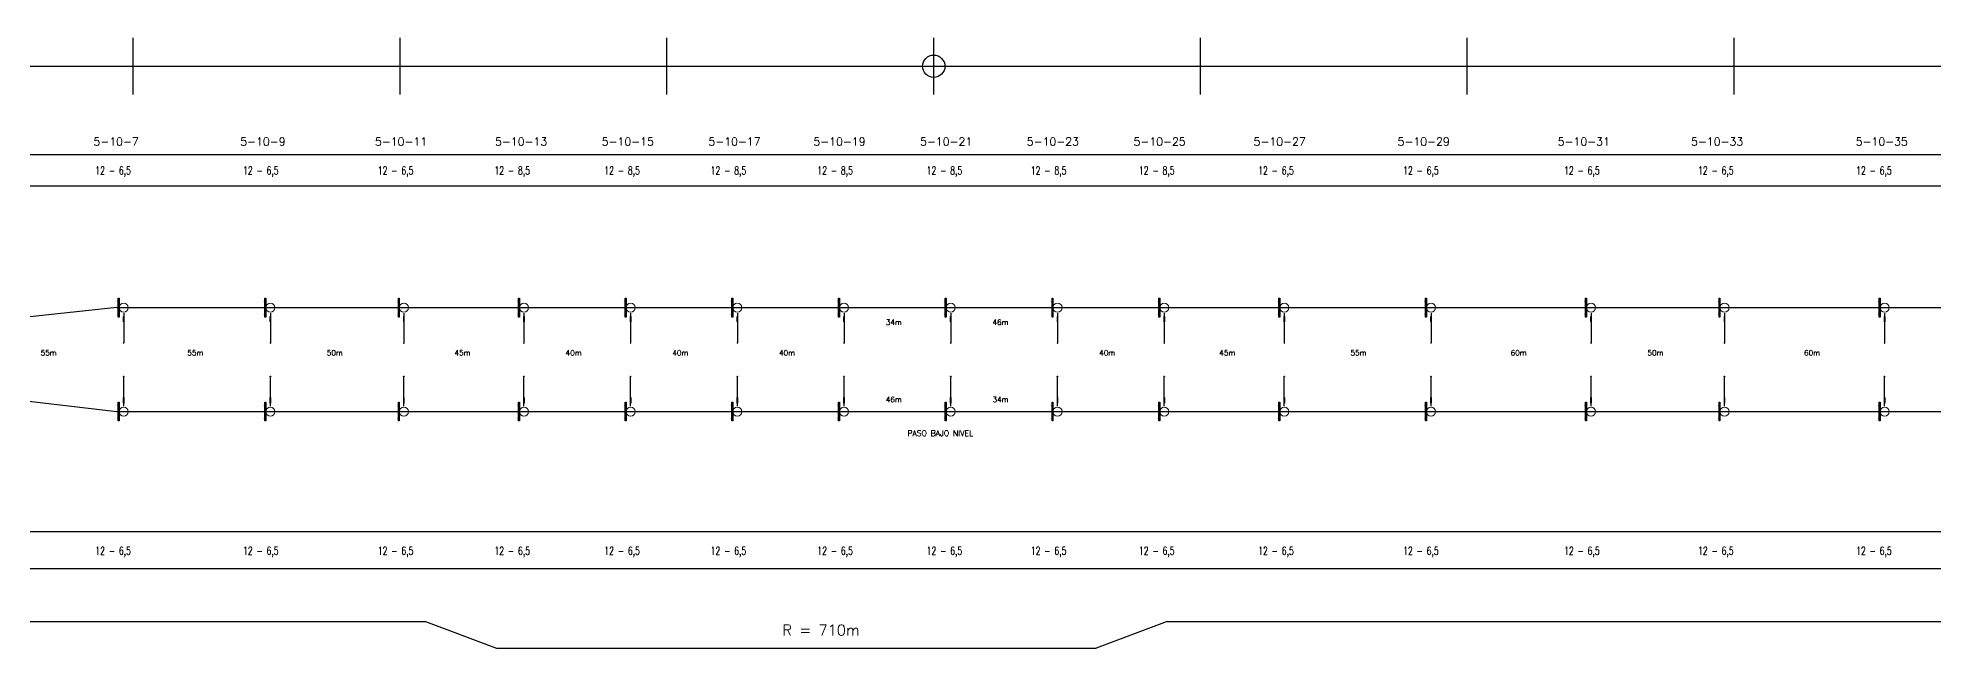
# Model space of a CAD drawing. Header units: millimetres. Extents: x 56 to 21898, y 218 to 1565.
# Drawn here: x 6232 to 6943, y 219 to 448 of the extents above; entities that cross this region are included whole.
import ezdxf

# ---------------------------------------------------------------- set-up
doc = ezdxf.new("R2010")
doc.units = ezdxf.units.MM
for name, color, linetype in [('Brazos', 9, 'Continuous'), ('Cruceta Fe', 42, 'Continuous'), ('LDF', 5, 'Continuous'), ('LDS', 1, 'Continuous'), ('longitud vano', 7, 'Continuous'), ('Nº de poste', 6, 'Continuous'), ('POSTES', 8, 'Continuous'), ('TEXTOS', 3, 'Continuous')]:
    doc.layers.add(name, color=color, linetype=linetype)
doc.styles.add('STYLE1', font='romans.shx')

# ---------------------------------------------------------------- blocks, each defined once
blk = doc.blocks.new('Poste Hormigón')
at = {"layer": 'POSTES', "lineweight": 18}
blk.add_line((1.7, 0), (-1.7, 0), dxfattribs=at)
blk.add_circle((0, 0), 1.7, dxfattribs=at)
blk = doc.blocks.new('Brazo')
at = {"layer": 'Brazos'}
for p, q in [((0, 0.2), (0, -10.98)), ((-0.3, -1.23), (0.3, -1.23)), ((-0.3, -1.43), (0.3, -1.43)), ((-0.3, -1.64), (0.3, -1.64)), ((-0.3, -1.84), (0.3, -1.84)), ((-0.3, -2.04), (0.3, -2.04)), ((-0.3, -2.25), (0.3, -2.25)), ((-0.3, -2.45), (0.3, -2.45)), ((-0.3, -2.66), (0.3, -2.66)), ((-0.3, -2.86), (0.3, -2.86))]:
    blk.add_line(p, q, dxfattribs=at)
for start, end in [(37.01986, 217.01986), (217.01986, 37.01986)]:
    blk.add_arc((0, -10.98), 0.102, start, end, dxfattribs=at)
blk = doc.blocks.new('Cruceta Fe')
at = {"layer": 'Cruceta Fe', "const_width": 0.1}
for points in [[(-0.92, 2.45), (0, 2.45)], [(-0.92, 0), (0, 0)], [(-0.92, -2.45), (0, -2.45)]]:
    blk.add_lwpolyline(points, dxfattribs=at)
at = {"layer": 'Cruceta Fe'}
blk.add_lwpolyline([(-0.35, 3.52), (0, 3.52), (0, -3.52), (-0.35, -3.52)], close=True, dxfattribs=at)
blk = doc.blocks.new('Cruceta Fe 1')
at = {"layer": 'Cruceta Fe', "const_width": 0.1}
for points in [[(-0.92, 2.45), (0, 2.45)], [(-0.92, -2.45), (0, -2.45)]]:
    blk.add_lwpolyline(points, dxfattribs=at)
at = {"layer": 'Cruceta Fe'}
blk.add_lwpolyline([(-0.35, 3.52), (0, 3.52), (0, -3.52), (-0.35, -3.52)], close=True, dxfattribs=at)

msp = doc.modelspace()

# ---------------------------------------------------------------- linework, layer by layer
for p, q in [((6268.1506, 426.3383), (6268.1506, 447.6025)), ((6368.1506, 426.3383), (6368.1506, 447.6025)), ((6468.1506, 426.3383), (6468.1506, 447.6025)), ((6568.1506, 426.3383), (6568.1506, 447.6025)), ((6668.1506, 426.3383), (6668.1506, 447.6025)), ((6768.1506, 426.3383), (6768.1506, 447.6025)), ((6868.1506, 426.3383), (6868.1506, 447.6025)), ((68.1506, 436.9704), (21897.5602, 436.9704)), ((68.1506, 403.8502), (21897.5602, 403.8502)), ((68.1506, 392.2176), (21897.5602, 392.2176)), ((68.1506, 262.6383), (21897.5602, 262.6383)), ((68.1506, 248.8066), (21897.5602, 248.8066)), ((5531.9306, 228.9395), (6377.6838, 228.9395)), ((6377.6838, 228.9395), (6404.2738, 218.9395)), ((6655.6866, 228.9395), (6629.0966, 218.9395)), ((6655.6866, 228.9395), (7426.7987, 228.9395)), ((6404.2738, 218.9395), (6629.0966, 218.9395))]:
    msp.add_line(p, q)
msp.add_circle((6568.1506, 436.9704), 4.1956)
at = {"layer": 'LDF'}
msp.add_line((6261.9347, 346.5185), (7126.6781, 346.5185), dxfattribs=at)
msp.add_lwpolyline([(6261.9347, 346.5185), (6209.5111, 340.9304), (6159.2589, 340.9304), (6132.329, 346.5352)], dxfattribs=at)
at = {"layer": 'LDS'}
for p, q in [((6209.5506, 313.7277), (6261.9347, 307.565)), ((6261.9347, 307.565), (7128.3822, 307.565))]:
    msp.add_line(p, q, dxfattribs=at)

# ---------------------------------------------------------------- block references
at = {"layer": 'Brazos'}
for p in [(6264.5504, 344.2785), (6319.5504, 344.2785), (6369.5504, 344.2785), (6414.5504, 344.2785), (6454.5504, 344.2785), (6494.5504, 344.2785), (6534.5504, 344.2785), (6574.5504, 344.2785), (6614.5504, 344.2785), (6654.5504, 344.2785), (6699.5504, 344.2785), (6754.5504, 344.2785), (6814.5504, 344.2785), (6864.5504, 344.2785), (6924.5504, 344.2785)]:
    msp.add_blockref('Brazo', p, dxfattribs=at)
at = {"layer": 'Brazos', "xscale": -1, "rotation": 180}
for p in [(6264.5504, 309.805), (6319.5504, 309.805), (6369.5504, 309.805), (6414.5504, 309.805), (6454.5504, 309.805), (6494.5504, 309.805), (6534.5504, 309.805), (6574.5504, 309.805), (6614.5504, 309.805), (6654.5504, 309.805), (6699.5504, 309.805), (6754.5504, 309.805), (6814.5504, 309.805), (6864.5504, 309.805), (6924.5504, 309.805)]:
    msp.add_blockref('Brazo', p, dxfattribs=at)
at = {"layer": 'Cruceta Fe'}
for name, p in [('Cruceta Fe', (6262.8506, 346.5185)), ('Cruceta Fe', (6317.8506, 346.5185)), ('Cruceta Fe', (6367.8506, 346.5185)), ('Cruceta Fe', (6412.8506, 346.5185)), ('Cruceta Fe', (6452.8506, 346.5185)), ('Cruceta Fe', (6492.8506, 346.5185)), ('Cruceta Fe', (6532.8506, 346.5185)), ('Cruceta Fe', (6572.8506, 346.5185)), ('Cruceta Fe', (6612.8506, 346.5185)), ('Cruceta Fe', (6652.8506, 346.5185)), ('Cruceta Fe', (6697.8506, 346.5185)), ('Cruceta Fe', (6752.8506, 346.5185)), ('Cruceta Fe', (6812.8506, 346.5185)), ('Cruceta Fe', (6862.8506, 346.5185)), ('Cruceta Fe', (6922.8506, 346.5185)), ('Cruceta Fe 1', (6262.8506, 307.565)), ('Cruceta Fe 1', (6317.8506, 307.565)), ('Cruceta Fe 1', (6367.8506, 307.565)), ('Cruceta Fe 1', (6412.8506, 307.565)), ('Cruceta Fe 1', (6452.8506, 307.565)), ('Cruceta Fe 1', (6492.8506, 307.565)), ('Cruceta Fe 1', (6532.8506, 307.565)), ('Cruceta Fe 1', (6572.8506, 307.565)), ('Cruceta Fe 1', (6612.8506, 307.565)), ('Cruceta Fe 1', (6652.8506, 307.565)), ('Cruceta Fe 1', (6697.8506, 307.565)), ('Cruceta Fe 1', (6752.8506, 307.565)), ('Cruceta Fe 1', (6812.8506, 307.565)), ('Cruceta Fe 1', (6862.8506, 307.565)), ('Cruceta Fe 1', (6922.8506, 307.565))]:
    msp.add_blockref(name, p, dxfattribs=at)
at = {"layer": 'POSTES'}
for p in [(6264.5506, 346.5185), (6319.5506, 346.5185), (6369.5506, 346.5185), (6414.5506, 346.5185), (6454.5506, 346.5185), (6494.5506, 346.5185), (6534.5506, 346.5185), (6574.5506, 346.5185), (6614.5506, 346.5185), (6654.5506, 346.5185), (6699.5506, 346.5185), (6754.5506, 346.5185), (6814.5506, 346.5185), (6864.5506, 346.5185), (6924.5506, 346.5185)]:
    msp.add_blockref('Poste Hormigón', p, dxfattribs=at)
at = {"layer": 'POSTES', "xscale": -1, "rotation": 180}
for p in [(6264.5506, 307.565), (6319.5506, 307.565), (6369.5506, 307.565), (6414.5506, 307.565), (6454.5506, 307.565), (6494.5506, 307.565), (6534.5506, 307.565), (6574.5506, 307.565), (6614.5506, 307.565), (6654.5506, 307.565), (6699.5506, 307.565), (6754.5506, 307.565), (6814.5506, 307.565), (6864.5506, 307.565), (6924.5506, 307.565)]:
    msp.add_blockref('Poste Hormigón', p, dxfattribs=at)

# ---------------------------------------------------------------- texts
at = {"layer": 'longitud vano', "linetype": 'Continuous', "style": 'STYLE1'}
for s, p in [('34m', (6550.1901, 340.0399)), ('46m', (6590.1901, 340.0399)), ('55m', (6233.3928, 328.6021)), ('55m', (6288.3928, 328.6021)), ('50m', (6340.6585, 328.6021)), ('45m', (6388.5422, 328.6021)), ('40m', (6430.1901, 328.6021)), ('40m', (6470.1901, 328.6021)), ('40m', (6510.1901, 328.6021)), ('40m', (6630.1901, 328.6021)), ('45m', (6675.1901, 328.6021)), ('55m', (6724.3783, 328.6021)), ('60m', (6784.3783, 328.6021)), ('50m', (6835.6698, 328.6021)), ('60m', (6894.3783, 328.6021)), ('46m', (6550.1901, 311.0833)), ('34m', (6590.1901, 311.0833))]:
    msp.add_text(s, height=2, dxfattribs=at).set_placement(p)
at = {"layer": 'Nº de poste', "linetype": 'Continuous', "style": 'STYLE1'}
for s, p in [('5-10-7', (6253.2255, 407.2599)), ('5-10-9', (6308.2255, 407.2599)), ('5-10-11', (6358.7218, 407.2599)), ('5-10-13', (6403.7218, 407.2599)), ('5-10-15', (6443.7218, 407.2599)), ('5-10-17', (6483.7218, 407.2599)), ('5-10-19', (6523.0526, 407.2599)), ('5-10-21', (6563.0526, 407.2599)), ('5-10-23', (6603.0526, 407.2599)), ('5-10-25', (6643.0526, 407.2599)), ('5-10-27', (6688.0526, 407.2599)), ('5-10-29', (6742.0302, 407.2599)), ('5-10-31', (6802.0302, 407.2599)), ('5-10-33', (6852.0302, 407.2599)), ('5-10-35', (6913.7182, 407.2599))]:
    msp.add_text(s, height=3, dxfattribs=at).set_placement(p)
at = {"layer": 'TEXTOS', "linetype": 'Continuous', "style": 'STYLE1', "width": 0.7}
for s, p in [('12 - 6,5', (6253.9152, 396.4193)), ('12 - 6,5', (6309.2763, 396.4193)), ('12 - 6,5', (6359.8131, 396.4193)), ('12 - 8,5', (6403.515, 396.4193)), ('12 - 8,5', (6444.6987, 396.4193)), ('12 - 8,5', (6484.5533, 396.4193)), ('12 - 8,5', (6524.5399, 396.4193)), ('12 - 8,5', (6565.5181, 396.4193)), ('12 - 8,5', (6604.5728, 396.4193)), ('12 - 8,5', (6645.0866, 396.4193)), ('12 - 6,5', (6689.7911, 396.4193)), ('12 - 6,5', (6744.1083, 396.4193)), ('12 - 6,5', (6804.4303, 396.4193)), ('12 - 6,5', (6854.6461, 396.4193)), ('12 - 6,5', (6913.9004, 396.4193)), ('12 - 6,5', (6253.9152, 253.9076)), ('12 - 6,5', (6309.2763, 253.9076)), ('12 - 6,5', (6359.8131, 253.9076)), ('12 - 6,5', (6403.515, 253.9076)), ('12 - 6,5', (6444.6987, 253.9076)), ('12 - 6,5', (6484.5533, 253.9076)), ('12 - 6,5', (6524.5399, 253.9076)), ('12 - 6,5', (6565.5181, 253.9076)), ('12 - 6,5', (6604.5728, 253.9076)), ('12 - 6,5', (6645.0866, 253.9076)), ('12 - 6,5', (6689.7911, 253.9076)), ('12 - 6,5', (6744.1083, 253.9076)), ('12 - 6,5', (6804.4303, 253.9076)), ('12 - 6,5', (6854.6461, 253.9076)), ('12 - 6,5', (6913.9004, 253.9076))]:
    msp.add_text(s, height=3, dxfattribs=at).set_placement(p)
at = {"layer": 'TEXTOS', "linetype": 'Continuous', "style": 'STYLE1'}
for s, height, p in [('PASO BAJO NIVEL', 2.1, (6558.2939, 298.4193)), ('R = 710m', 4, (6511.4344, 223.6884))]:
    msp.add_text(s, height=height, dxfattribs=at).set_placement(p)

doc.saveas('drawing.dxf')
